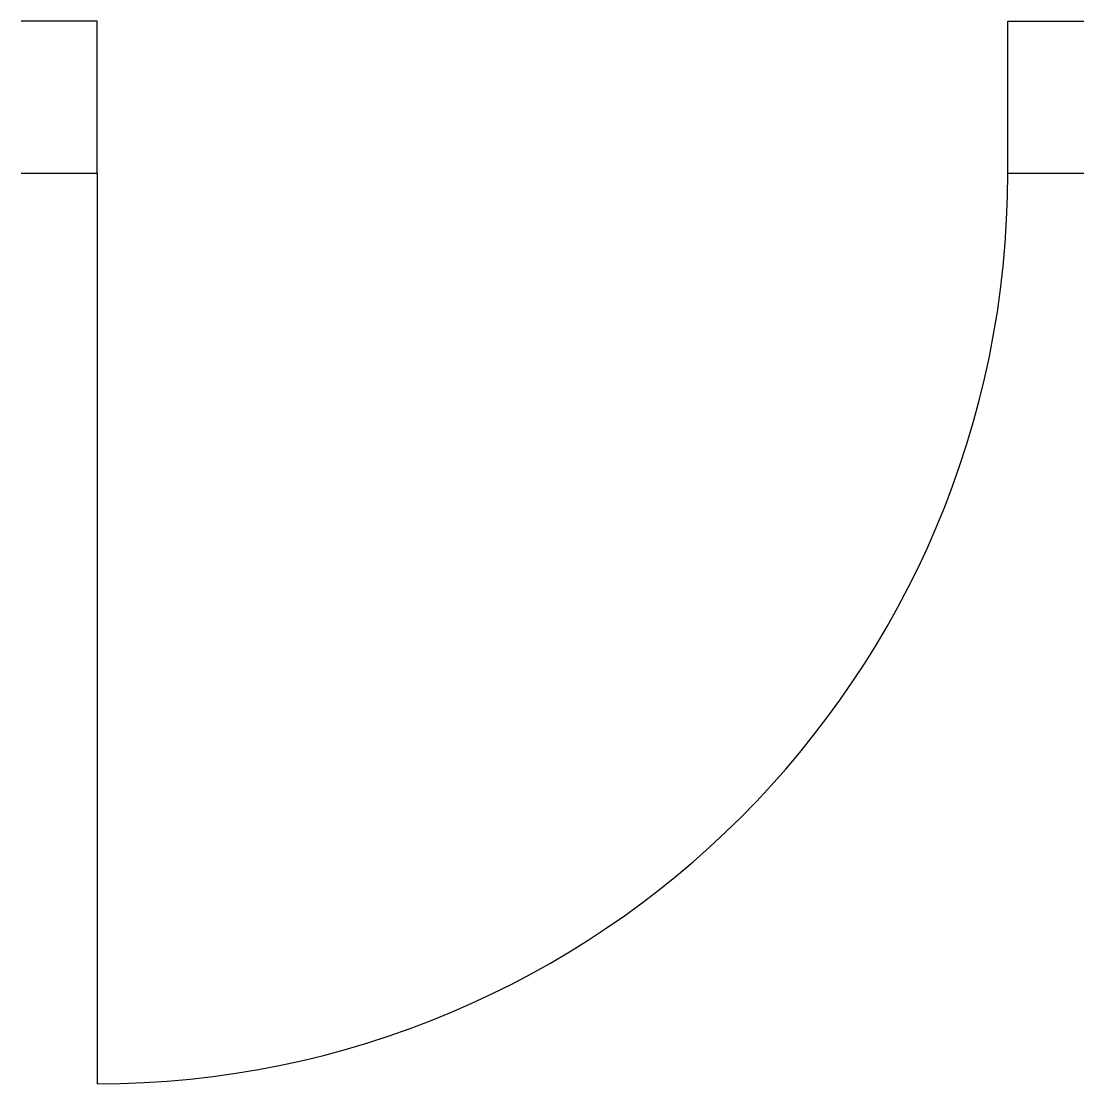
# Model space of a CAD drawing. Header units: millimetres. Extents: x 2960.4 to 3030.4, y 1940.3 to 2010.3.
import ezdxf

# ---------------------------------------------------------------- set-up
doc = ezdxf.new("R2010")
doc.units = ezdxf.units.MM

msp = doc.modelspace()

# ---------------------------------------------------------------- linework, layer by layer
for p, q in [((2965.401, 2000.275), (2965.401, 1940.275)), ((3025.401, 2000.275), (3030.401, 2000.275))]:
    msp.add_line(p, q)
for points in [[(2960.401, 2000.275), (2965.401, 2000.275), (2965.401, 2010.275), (2960.401, 2010.275)], [(3025.401, 2000.275), (3025.401, 2010.275), (3030.401, 2010.275)]]:
    msp.add_lwpolyline(points)
msp.add_arc((2965.401, 2000.275), 60, 270, 0)

doc.saveas('drawing.dxf')
